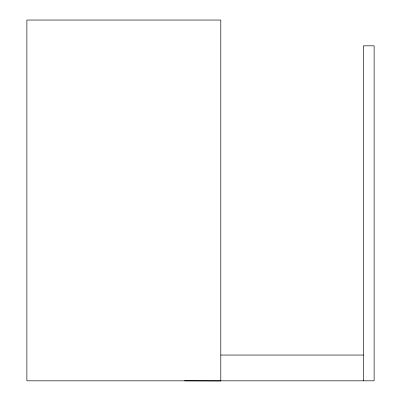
<?xml version="1.0" encoding="UTF-8"?>
<svg xmlns="http://www.w3.org/2000/svg" width="401" height="401" viewBox="0 0 401 401"><rect width="100%" height="100%" fill="white"/><g stroke="black" fill="none" stroke-linecap="round" stroke-linejoin="round"><path stroke-width="0.6" d="M220.796 355.05L363.426 355.05M363.426 380.82L363.426 45.819L374.123 45.819L374.123 380.82L26.877 380.82L26.877 20.05L220.796 20.05L220.796 380.95L184.47 380.82"/></g></svg>
